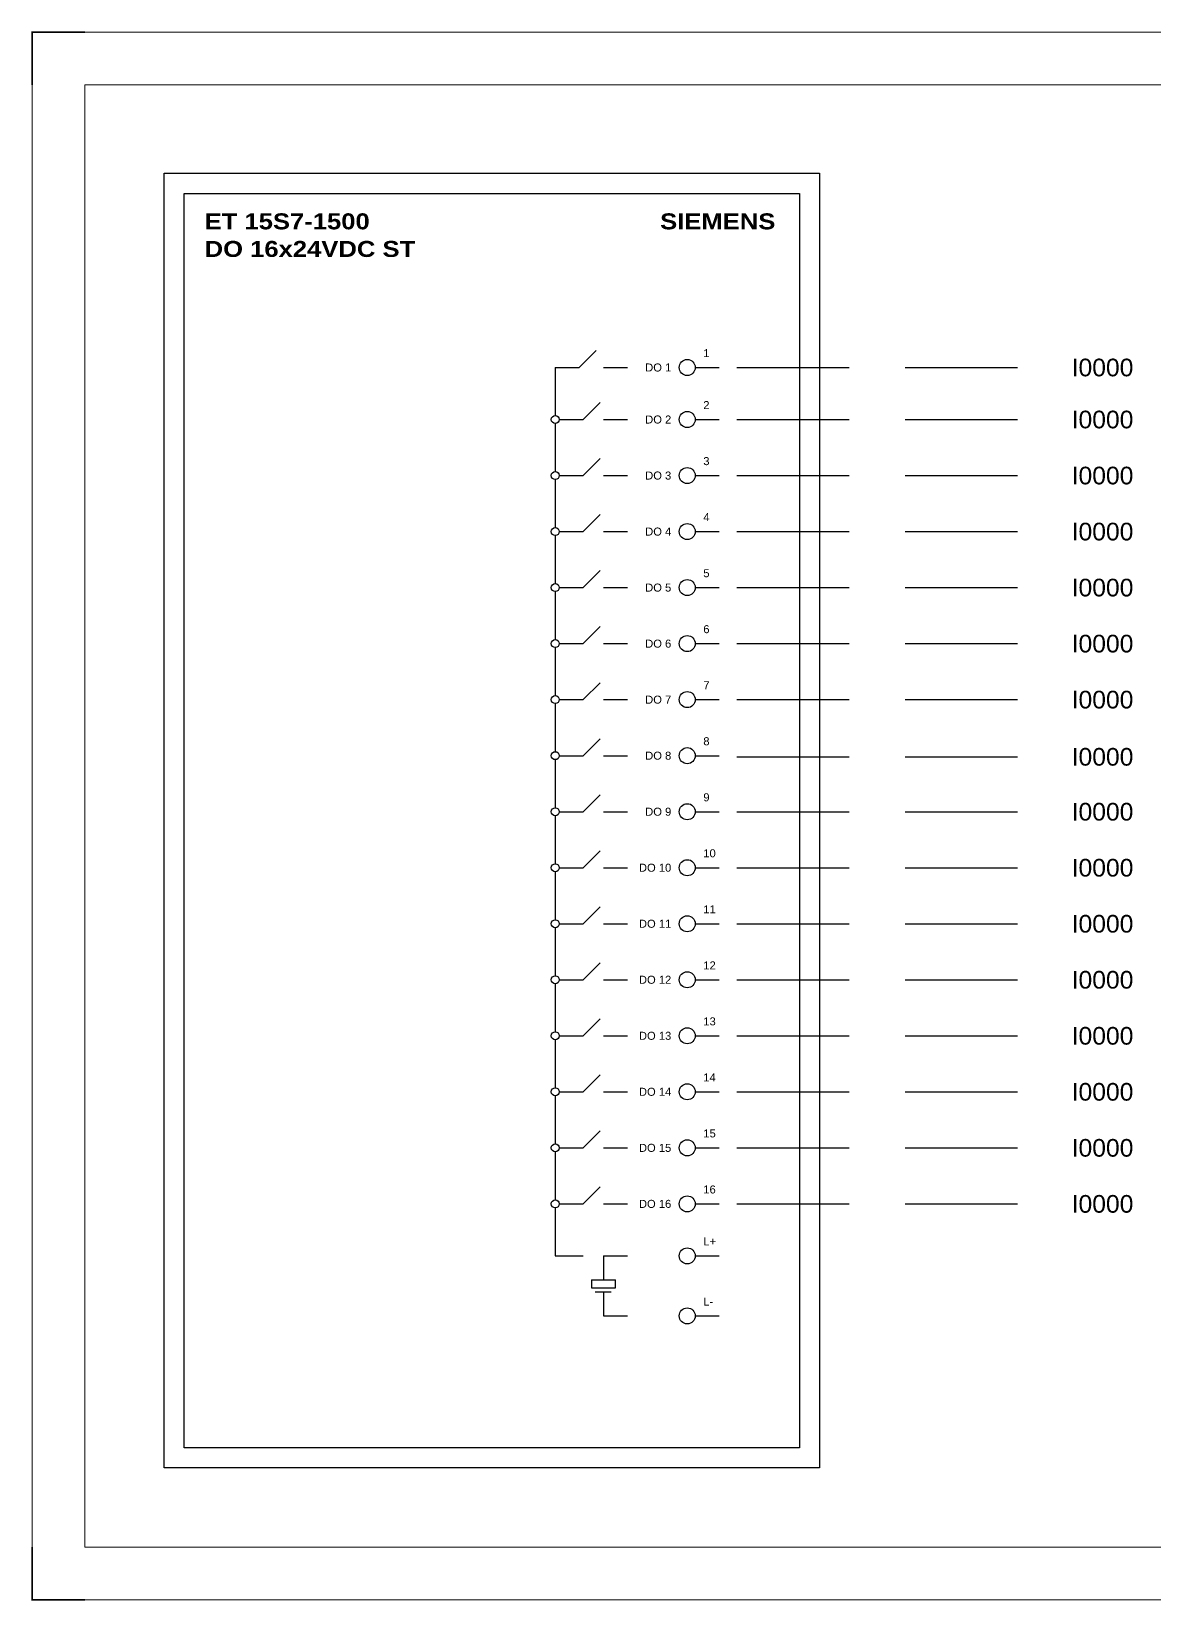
# Model space of a CAD drawing. Header units: centimetres. Extents: x -6233 to 67854, y 107 to 55669.
# Drawn here: x 6612 to 9792, y 18995 to 23439 of the extents above; entities that cross this region are included whole.
import ezdxf
from ezdxf.enums import TextEntityAlignment as Align

# ---------------------------------------------------------------- set-up
doc = ezdxf.new("R2010")
doc.units = ezdxf.units.CM
doc.header["$LTSCALE"] = 25.4
doc.linetypes.add('HIDDEN', pattern=[0.375, 0.25, -0.125])
doc.layers.add('Etiket-Line-L', color=7, linetype='Continuous')
doc.layers.add('EtIket-Line-S', color=2, linetype='Continuous')
doc.styles.add('Bold', font='ariblk.ttf', dxfattribs={"height": 25.4})
doc.styles.get("Standard").update_dxf_attribs({"font": 'arial.ttf', "height": 25.4})

# ---------------------------------------------------------------- blocks, each defined once
blk = doc.blocks.new('x5 Out Line')
at = {"const_width": 0.3}
for points in [[(9.65, 286.71), (0, 286.71), (0, 277.06)], [(0, 9.65), (0, 0), (9.65, 0)]]:
    blk.add_lwpolyline(points, dxfattribs=at)
at = {"lineweight": 15}
blk.add_lwpolyline([(395.8, 9.65), (395.8, 277.06), (9.65, 277.06), (9.65, 9.65)], close=True, dxfattribs=at)
at = {"layer": 'EtIket-Line-S', "lineweight": 9, "ltscale": 0.5}
blk.add_lwpolyline([(0, 0), (405.45, 0), (405.45, 286.71), (0, 286.71)], close=True, dxfattribs=at)

msp = doc.modelspace()

# ---------------------------------------------------------------- linework, layer by layer
at = {"ltscale": 50}
for p, q in [((8163.3, 22486.8), (8211.3, 22534.9)), ((8095.3, 22486.8), (8163.3, 22486.8)), ((8095.3, 22486.8), (8095.3, 22350.8)), ((8231.3, 22486.8), (8299.3, 22486.8)), ((8174.6, 22339.5), (8222.7, 22387.5)), ((8095.3, 22328.1), (8095.3, 22192.1)), ((8106.6, 22339.5), (8174.6, 22339.5)), ((8231.3, 22339.5), (8299.3, 22339.5)), ((8174.6, 22180.8), (8222.7, 22228.9)), ((8106.6, 22180.8), (8174.6, 22180.8)), ((8231.3, 22180.8), (8299.3, 22180.8)), ((8095.3, 22169.5), (8095.3, 22033.5)), ((8174.6, 22022.1), (8222.7, 22070.2)), ((8095.3, 22010.8), (8095.3, 21874.8)), ((8106.6, 22022.1), (8174.6, 22022.1)), ((8231.3, 22022.1), (8299.3, 22022.1)), ((8174.6, 21863.5), (8222.7, 21911.6)), ((8095.3, 21852.1), (8095.3, 21716.2)), ((8106.6, 21863.5), (8174.6, 21863.5)), ((8231.3, 21863.5), (8299.3, 21863.5)), ((8174.6, 21704.8), (8222.7, 21752.9)), ((8095.3, 21693.5), (8095.3, 21557.5)), ((8106.6, 21704.8), (8174.6, 21704.8)), ((8231.3, 21704.8), (8299.3, 21704.8)), ((8174.6, 21546.2), (8222.7, 21594.2)), ((8095.3, 21534.8), (8095.3, 21398.8)), ((8106.6, 21546.2), (8174.6, 21546.2)), ((8231.3, 21546.2), (8299.3, 21546.2)), ((8174.6, 21387.5), (8222.7, 21435.6)), ((8095.3, 21376.2), (8095.3, 21240.2)), ((8106.6, 21387.5), (8174.6, 21387.5)), ((8231.3, 21387.5), (8299.3, 21387.5)), ((8174.6, 21228.8), (8222.7, 21276.9)), ((8095.3, 21217.5), (8095.3, 21081.5)), ((8106.6, 21228.8), (8174.6, 21228.8)), ((8231.3, 21228.8), (8299.3, 21228.8)), ((8174.6, 21070.2), (8222.7, 21118.3)), ((8106.6, 21070.2), (8174.6, 21070.2)), ((8231.3, 21070.2), (8299.3, 21070.2)), ((8095.3, 21058.9), (8095.3, 20922.9)), ((8174.6, 20911.5), (8222.7, 20959.6)), ((8095.3, 20900.2), (8095.3, 20764.2)), ((8106.6, 20911.5), (8174.6, 20911.5)), ((8231.3, 20911.5), (8299.3, 20911.5)), ((8174.6, 20752.9), (8222.7, 20801)), ((8095.3, 20741.5), (8095.3, 20605.5)), ((8106.6, 20752.9), (8174.6, 20752.9)), ((8231.3, 20752.9), (8299.3, 20752.9)), ((8174.6, 20594.2), (8222.7, 20642.3)), ((8095.3, 20582.9), (8095.3, 20446.9)), ((8106.6, 20594.2), (8174.6, 20594.2)), ((8231.3, 20594.2), (8299.3, 20594.2)), ((8174.6, 20435.6), (8222.7, 20483.6)), ((8095.3, 20424.2), (8095.3, 20288.2)), ((8106.6, 20435.6), (8174.6, 20435.6)), ((8231.3, 20435.6), (8299.3, 20435.6)), ((8174.6, 20276.9), (8222.7, 20325)), ((8095.3, 20265.6), (8095.3, 20129.6)), ((8106.6, 20276.9), (8174.6, 20276.9)), ((8231.3, 20276.9), (8299.3, 20276.9)), ((8174.6, 20118.2), (8222.7, 20166.3)), ((8095.3, 20106.9), (8095.3, 19970.9)), ((8106.6, 20118.2), (8174.6, 20118.2)), ((8231.3, 20118.2), (8299.3, 20118.2)), ((8095.3, 19970.9), (8174.6, 19970.9)), ((8231.3, 19970.9), (8299.3, 19970.9)), ((8231.3, 19970.9), (8231.3, 19902.9)), ((8197.3, 19902.9), (8265.3, 19902.9)), ((8197.3, 19902.9), (8197.3, 19880.5)), ((8197.3, 19880.5), (8265.3, 19880.5)), ((8208.6, 19868.9), (8253.9, 19868.9)), ((8231.3, 19868.9), (8231.3, 19800.9)), ((8265.3, 19880.5), (8265.3, 19902.9)), ((8231.3, 19800.9), (8299.3, 19800.9))]:
    msp.add_line(p, q, dxfattribs=at)
at = {"color": 6, "ltscale": 50}
for p, q in [((8491.6, 22486.8), (8559.6, 22486.8)), ((8491.6, 22339.5), (8559.6, 22339.5)), ((8491.6, 22180.8), (8559.6, 22180.8)), ((8491.6, 22022.1), (8559.6, 22022.1)), ((8491.6, 21863.5), (8559.6, 21863.5)), ((8491.6, 21704.8), (8559.6, 21704.8)), ((8491.6, 21546.2), (8559.6, 21546.2)), ((8491.6, 21387.5), (8559.6, 21387.5)), ((8491.6, 21228.8), (8559.6, 21228.8)), ((8491.6, 21070.2), (8559.6, 21070.2)), ((8491.6, 20911.5), (8559.6, 20911.5)), ((8491.6, 20752.9), (8559.6, 20752.9)), ((8491.6, 20594.2), (8559.6, 20594.2)), ((8491.6, 20435.6), (8559.6, 20435.6)), ((8491.6, 20276.9), (8559.6, 20276.9)), ((8491.6, 20118.2), (8559.6, 20118.2)), ((8491.6, 19970.9), (8559.6, 19970.9)), ((8491.6, 19800.9), (8559.6, 19800.9))]:
    msp.add_line(p, q, dxfattribs=at)
at = {"color": 146, "linetype": 'HIDDEN', "ltscale": 50, "true_color": 0x105689}
for p, q in [((8609.6, 22486.8), (9457.1, 22486.8)), ((8609.6, 22339.5), (9457.1, 22339.5)), ((8609.6, 22180.8), (9457.1, 22180.8)), ((8609.6, 22022.1), (9457.1, 22022.1)), ((8609.6, 21863.5), (9457.1, 21863.5)), ((8609.6, 21704.8), (9457.1, 21704.8)), ((8609.6, 21546.2), (9457.1, 21546.2)), ((8609.6, 21384.3), (9457.1, 21384.3)), ((8609.6, 21228.8), (9457.1, 21228.8)), ((8609.6, 21070.2), (9457.1, 21070.2)), ((8609.6, 20911.5), (9457.1, 20911.5)), ((8609.6, 20752.9), (9457.1, 20752.9)), ((8609.6, 20594.2), (9457.1, 20594.2)), ((8609.6, 20435.6), (9457.1, 20435.6)), ((8609.6, 20276.9), (9457.1, 20276.9)), ((8609.6, 20118.2), (9457.1, 20118.2))]:
    msp.add_line(p, q, dxfattribs=at)
at = {"ltscale": 50}
msp.add_lwpolyline([(6988.2, 23036.7), (8842.9, 23036.7), (8842.9, 19370.8), (6988.2, 19370.8)], close=True, dxfattribs=at)
at = {"color": 6, "ltscale": 50}
msp.add_lwpolyline([(7044.9, 22980), (8786.3, 22980), (8786.3, 19427.5), (7044.9, 19427.5)], close=True, dxfattribs=at)
at = {"color": 6, "ltscale": 500}
for centre in [(8468.9, 22486.8), (8468.9, 22339.5), (8468.9, 22180.8), (8468.9, 22022.1), (8468.9, 21863.5), (8468.9, 21704.8), (8468.9, 21546.2), (8468.9, 21387.5), (8468.9, 21228.8), (8468.9, 21070.2), (8468.9, 20911.5), (8468.9, 20752.9), (8468.9, 20594.2), (8468.9, 20435.6), (8468.9, 20276.9), (8468.9, 20118.2), (8468.9, 19970.9), (8468.9, 19800.9)]:
    msp.add_circle(centre, 22.7, dxfattribs=at)
at = {"ltscale": 500}
for centre in [(8095.3, 22339.5), (8095.3, 22180.8), (8095.3, 22022.1), (8095.3, 21863.5), (8095.3, 21704.8), (8095.3, 21546.2), (8095.3, 21387.5), (8095.3, 21228.8), (8095.3, 21070.2), (8095.3, 20911.5), (8095.3, 20752.9), (8095.3, 20594.2), (8095.3, 20435.6), (8095.3, 20276.9), (8095.3, 20118.2)]:
    msp.add_circle(centre, 11.3, dxfattribs=at)

# ---------------------------------------------------------------- block references
at = {"layer": 'Etiket-Line-L', "lineweight": 0, "xscale": 15.48351216233742, "yscale": 15.48351216233742, "zscale": 15.48351216233742}
msp.add_blockref('x5 Out Line', (6614.4, 18997), dxfattribs=at)

# ---------------------------------------------------------------- texts
at = {"ltscale": 500, "style": 'Bold'}
for s, p in [('ET 15S7-1500', (7102.5, 22923.3)), ('DO 16x24VDC ST', (7102.5, 22845.2))]:
    msp.add_text(s, height=45.331, dxfattribs=at).set_placement(p, align=Align.TOP_LEFT)
msp.add_text('SIEMENS', height=45.33, dxfattribs=at).set_placement((8718.3, 22923.3), align=Align.TOP_RIGHT)
at = {"ltscale": 500}
for s, height, p in [('1', 22.7, (8514.3, 22509.4)), ('2', 22.7, (8514.3, 22362.1)), ('3', 22.7, (8514.3, 22203.5)), ('4', 22.7, (8514.3, 22044.8)), ('5', 22.7, (8514.3, 21886.1)), ('6', 22.7, (8514.3, 21727.5)), ('7', 22.7, (8514.3, 21568.8)), ('8', 22.7, (8514.3, 21410.2)), ('9', 22.7, (8514.3, 21251.5)), ('10', 22.67, (8514.3, 21092.9)), ('11', 22.67, (8514.3, 20934.2)), ('12', 22.67, (8514.3, 20775.5)), ('13', 22.67, (8514.3, 20616.9)), ('14', 22.67, (8514.3, 20458.2)), ('15', 22.67, (8514.3, 20299.6)), ('16', 22.67, (8514.3, 20140.9)), ('L+', 22.67, (8514.3, 19993.6)), ('L-', 22.67, (8514.3, 19823.6))]:
    msp.add_text(s, height=height, dxfattribs=at).set_placement(p, align=Align.BOTTOM_LEFT)
for s, p in [('DO 1', (8423.6, 22486.8)), ('DO 2', (8423.6, 22339.5)), ('DO 3', (8423.6, 22180.8)), ('DO 4', (8423.6, 22022.1)), ('DO 5', (8423.6, 21863.5)), ('DO 6', (8423.6, 21704.8)), ('DO 7', (8423.6, 21546.2)), ('DO 8', (8423.6, 21387.5)), ('DO 9', (8423.6, 21228.8)), ('DO 10', (8423.6, 21070.2)), ('DO 11', (8423.6, 20911.5)), ('DO 12', (8423.6, 20752.9)), ('DO 13', (8423.6, 20594.2)), ('DO 14', (8423.6, 20435.6)), ('DO 15', (8423.6, 20276.9)), ('DO 16', (8423.6, 20118.2))]:
    msp.add_text(s, height=22.67, dxfattribs=at).set_placement(p, align=Align.MIDDLE_RIGHT)
for p in [(9557.1, 22486.8), (9557.1, 22339.5), (9557.1, 22180.8), (9557.1, 22022.1), (9557.1, 21863.5), (9557.1, 21704.8), (9557.1, 21546.2), (9557.1, 21384.3), (9557.1, 21228.8), (9557.1, 21070.2), (9557.1, 20911.5), (9557.1, 20752.9), (9557.1, 20594.2), (9557.1, 20435.6), (9557.1, 20276.9), (9557.1, 20118.2)]:
    msp.add_text('I0000', height=50, dxfattribs=at).set_placement(p, align=Align.MIDDLE_LEFT)

doc.saveas('drawing.dxf')
